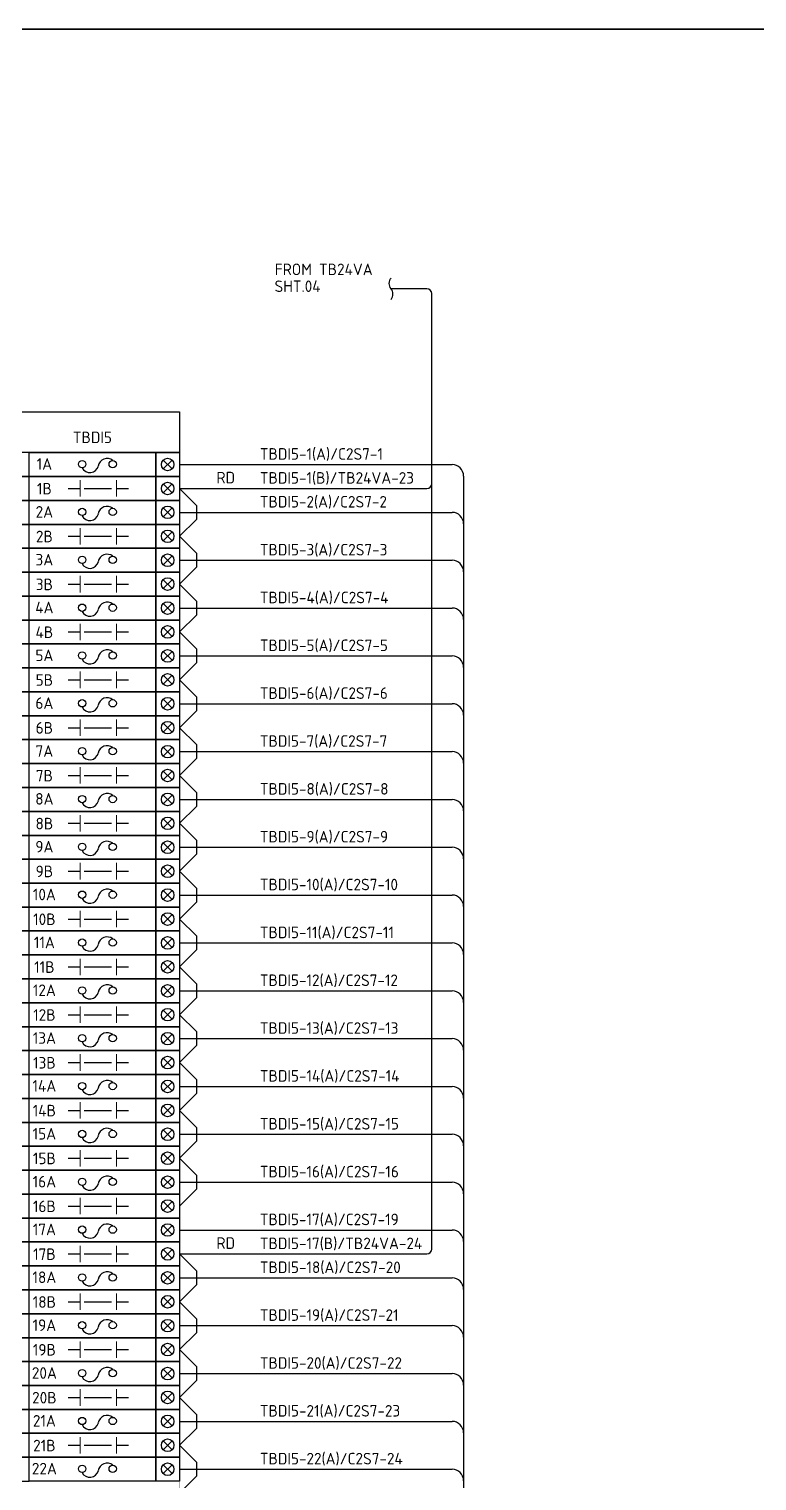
# Model space of a CAD drawing. Header units: inches. Extents: x 579627 to 667544, y 458630 to 507164.
# Drawn here: x 642742 to 643498, y 494735 to 496244 of the extents above; entities that cross this region are included whole.
import ezdxf
from ezdxf.enums import TextEntityAlignment as Align

# ---------------------------------------------------------------- set-up
doc = ezdxf.new("R2010")
doc.units = ezdxf.units.IN
doc.header["$MEASUREMENT"] = 0
doc.layers.add('HELPPOINT', color=7, linetype='Continuous')
doc.layers.add('power', color=7, linetype='Continuous')
doc.styles.add('HTX11', font='O8111901')
doc.styles.add('ISO3098B', font='ISO3098B.shx')

# ---------------------------------------------------------------- blocks, each defined once
blk = doc.blocks.new('TPA')
at = {"layer": 'HELPPOINT', "color": 4, "lineweight": 35}
blk.add_line((562706.8, 505019.3), (567131, 505019.3), dxfattribs=at)
blk.add_line((562706.8, 505019.3), (567131, 505019.3), dxfattribs=at)
at = {"style": 'HTX11'}
for tag, p in [('A', (566704.3, 502037.1)), ('B', (567038.2, 501963.3))]:
    blk.add_attdef(tag, text='', height=16.8, dxfattribs=at).set_placement(p, align=Align.MIDDLE_CENTER)

msp = doc.modelspace()

# ---------------------------------------------------------------- linework, layer by layer
at = {"color": 1}
for p, q in [((643155.3, 495974.2), (643118.1, 495974.2)), ((643160.3, 494976.1), (643160.3, 495969.2)), ((642881.3, 495796.1), (642890.5, 495786.9)), ((642890.5, 495796.1), (642881.3, 495786.9)), ((642898.3, 495766.6), (642915.9, 495749)), ((642898.3, 495766.6), (643155.3, 495766.6)), ((642881.3, 495746.4), (642890.5, 495737.1)), ((642890.5, 495746.4), (642881.3, 495737.1)), ((642915.9, 495749), (642915.9, 495734.5)), ((642898.3, 495716.9), (642915.9, 495734.5)), ((642898.3, 495716.9), (642915.9, 495699.3)), ((642881.3, 495696.7), (642890.5, 495687.4)), ((642890.5, 495696.7), (642881.3, 495687.4)), ((642915.9, 495699.3), (642915.9, 495684.8)), ((642898.3, 495667.2), (642915.9, 495684.8)), ((642898.3, 495667.2), (642915.9, 495649.6)), ((642881.3, 495646.9), (642890.5, 495637.7)), ((642890.5, 495646.9), (642881.3, 495637.7)), ((642915.9, 495649.6), (642915.9, 495635)), ((642898.3, 495617.5), (642915.9, 495635)), ((642898.3, 495617.5), (642915.9, 495599.9)), ((642881.3, 495597.2), (642890.5, 495588)), ((642890.5, 495597.2), (642881.3, 495588)), ((642915.9, 495599.9), (642915.9, 495585.3)), ((642898.3, 495567.7), (642915.9, 495585.3)), ((642898.3, 495567.7), (642915.9, 495550.2)), ((642915.9, 495550.2), (642915.9, 495535.6)), ((642881.3, 495547.5), (642890.5, 495538.2)), ((642890.5, 495547.5), (642881.3, 495538.2)), ((642898.3, 495518), (642915.9, 495535.6)), ((642898.3, 495518), (642915.9, 495500.4)), ((642881.3, 495497.8), (642890.5, 495488.5)), ((642890.5, 495497.8), (642881.3, 495488.5)), ((642915.9, 495500.4), (642915.9, 495485.9)), ((642898.3, 495468.3), (642915.9, 495485.9)), ((642898.3, 495468.3), (642915.9, 495450.7)), ((642881.3, 495448), (642890.5, 495438.8)), ((642890.5, 495448), (642881.3, 495438.8)), ((642915.9, 495450.7), (642915.9, 495436.1)), ((642898.3, 495418.6), (642915.9, 495436.1)), ((642898.3, 495418.6), (642915.9, 495401)), ((642915.9, 495401), (642915.9, 495386.4)), ((642881.3, 495398.3), (642890.5, 495389.1)), ((642890.5, 495398.3), (642881.3, 495389.1)), ((642898.3, 495368.8), (642915.9, 495386.4)), ((642898.3, 495368.8), (642915.9, 495351.3)), ((642881.3, 495348.6), (642890.5, 495339.4)), ((642890.5, 495348.6), (642881.3, 495339.4)), ((642915.9, 495351.3), (642915.9, 495336.7)), ((642898.3, 495319.1), (642915.9, 495336.7)), ((642898.3, 495319.1), (642915.9, 495301.5)), ((642881.3, 495298.9), (642890.5, 495289.6)), ((642890.5, 495298.9), (642881.3, 495289.6)), ((642915.9, 495301.5), (642915.9, 495287)), ((642898.3, 495269.4), (642915.9, 495287)), ((642898.3, 495269.4), (642915.9, 495251.8)), ((642881.3, 495249.2), (642890.5, 495239.9)), ((642890.5, 495249.2), (642881.3, 495239.9)), ((642915.9, 495251.8), (642915.9, 495237.2)), ((642898.3, 495219.7), (642915.9, 495237.2)), ((642898.3, 495219.7), (642915.9, 495202.1)), ((642881.3, 495199.4), (642890.5, 495190.2)), ((642890.5, 495199.4), (642881.3, 495190.2)), ((642898.3, 495169.9), (642915.9, 495187.5)), ((642915.9, 495202.1), (642915.9, 495187.5)), ((642898.3, 495169.9), (642915.9, 495152.4)), ((642881.3, 495149.7), (642890.5, 495140.5)), ((642890.5, 495149.7), (642881.3, 495140.5)), ((642915.9, 495152.4), (642915.9, 495137.8)), ((642898.3, 495120.2), (642915.9, 495137.8)), ((642898.3, 495120.2), (642915.9, 495102.6)), ((642881.3, 495100), (642890.5, 495090.7)), ((642890.5, 495100), (642881.3, 495090.7)), ((642915.9, 495102.6), (642915.9, 495088.1)), ((642898.3, 495070.5), (642915.9, 495088.1)), ((642915.9, 495088.1), (642915.9, 495088.1)), ((642898.3, 495070.5), (642915.9, 495052.9)), ((642915.9, 495052.9), (642915.9, 495038.4)), ((642881.3, 495050.3), (642890.5, 495041)), ((642890.5, 495050.3), (642881.3, 495041)), ((642898.3, 495020.8), (642915.9, 495038.4)), ((642915.9, 495038.4), (642915.9, 495038.4)), ((642881.3, 495000.5), (642890.5, 494991.3)), ((642890.5, 495000.5), (642881.3, 494991.3)), ((642898.3, 494971.1), (642915.9, 494953.5)), ((642898.3, 494971.1), (643155.3, 494971.1)), ((642881.3, 494950.8), (642890.5, 494941.6)), ((642890.5, 494950.8), (642881.3, 494941.6)), ((642915.9, 494953.5), (642915.9, 494938.9)), ((642898.3, 494921.3), (642915.9, 494938.9)), ((642898.3, 494921.3), (642915.9, 494903.7)), ((642881.3, 494901.1), (642890.5, 494891.8)), ((642890.5, 494901.1), (642881.3, 494891.8)), ((642915.9, 494903.7), (642915.9, 494889.2)), ((642898.3, 494871.6), (642915.9, 494889.2)), ((642898.3, 494871.6), (642915.9, 494854)), ((642881.3, 494851.4), (642890.5, 494842.1)), ((642890.5, 494851.4), (642881.3, 494842.1)), ((642915.9, 494854), (642915.9, 494839.5)), ((642898.3, 494821.9), (642915.9, 494839.5)), ((642898.3, 494821.9), (642915.9, 494804.3)), ((642881.3, 494801.6), (642890.5, 494792.4)), ((642890.5, 494801.6), (642881.3, 494792.4)), ((642915.9, 494804.3), (642915.9, 494789.7)), ((642898.3, 494772.2), (642915.9, 494789.7)), ((642898.3, 494772.2), (642915.9, 494754.6)), ((642881.3, 494751.9), (642890.5, 494742.7)), ((642890.5, 494751.9), (642881.3, 494742.7)), ((642915.9, 494754.6), (642915.9, 494740)), ((642898.3, 494722.4), (642915.9, 494740))]:
    msp.add_line(p, q, dxfattribs=at)
at = {"color": 4}
for p, q in [((642898.3, 495791.5), (643181.4, 495791.5)), ((643193.4, 495779.5), (643193.4, 494121)), ((642898.3, 495741.8), (643181.4, 495741.8)), ((642898.3, 495692), (643181.4, 495692)), ((642898.3, 495642.3), (643181.4, 495642.3)), ((642898.3, 495592.6), (643181.4, 495592.6)), ((642898.3, 495542.9), (643181.4, 495542.9)), ((642898.3, 495493.1), (643181.4, 495493.1)), ((642898.3, 495443.4), (643181.4, 495443.4)), ((642898.3, 495393.7), (643181.4, 495393.7)), ((642898.3, 495344), (643181.4, 495344)), ((642898.3, 495294.3), (643181.4, 495294.3)), ((642898.3, 495244.5), (643181.4, 495244.5)), ((642898.3, 495194.8), (643181.4, 495194.8)), ((642898.3, 495145.1), (643181.4, 495145.1)), ((642898.3, 495095.4), (643181.4, 495095.4)), ((642898.3, 495045.6), (643181.4, 495045.6)), ((642898.3, 494995.9), (643181.4, 494995.9)), ((642898.3, 494946.2), (643181.4, 494946.2)), ((642898.3, 494896.5), (643181.4, 494896.5)), ((642898.3, 494846.7), (643181.4, 494846.7)), ((642898.3, 494797), (643181.4, 494797)), ((642898.3, 494747.3), (643181.4, 494747.3))]:
    msp.add_line(p, q, dxfattribs=at)
at = {"color": 0}
for p, q in [((642782.6, 495766.6), (642795.1, 495766.6)), ((642799.1, 495766.6), (642827.7, 495766.6)), ((642832.7, 495766.6), (642845.2, 495766.6)), ((642881.3, 495771.3), (642890.5, 495762)), ((642890.5, 495771.3), (642881.3, 495762)), ((642782.6, 495716.9), (642795.1, 495716.9)), ((642799.1, 495716.9), (642827.7, 495716.9)), ((642832.7, 495716.9), (642845.2, 495716.9)), ((642881.3, 495721.5), (642890.5, 495712.3)), ((642890.5, 495721.5), (642881.3, 495712.3)), ((642881.3, 495671.8), (642890.5, 495662.6)), ((642890.5, 495671.8), (642881.3, 495662.6)), ((642782.6, 495667.2), (642795.1, 495667.2)), ((642799.1, 495667.2), (642827.7, 495667.2)), ((642832.7, 495667.2), (642845.2, 495667.2)), ((642782.6, 495617.5), (642795.1, 495617.5)), ((642799.1, 495617.5), (642827.7, 495617.5)), ((642832.7, 495617.5), (642845.2, 495617.5)), ((642881.3, 495622.1), (642890.5, 495612.8)), ((642890.5, 495622.1), (642881.3, 495612.8)), ((642782.6, 495567.7), (642795.1, 495567.7)), ((642799.1, 495567.7), (642827.7, 495567.7)), ((642832.7, 495567.7), (642845.2, 495567.7)), ((642881.3, 495572.4), (642890.5, 495563.1)), ((642890.5, 495572.4), (642881.3, 495563.1)), ((642881.3, 495522.6), (642890.5, 495513.4)), ((642890.5, 495522.6), (642881.3, 495513.4)), ((642782.6, 495518), (642795.1, 495518)), ((642799.1, 495518), (642827.7, 495518)), ((642832.7, 495518), (642845.2, 495518)), ((642782.6, 495468.3), (642795.1, 495468.3)), ((642799.1, 495468.3), (642827.7, 495468.3)), ((642832.7, 495468.3), (642845.2, 495468.3)), ((642881.3, 495472.9), (642890.5, 495463.7)), ((642890.5, 495472.9), (642881.3, 495463.7)), ((642782.6, 495418.6), (642795.1, 495418.6)), ((642799.1, 495418.6), (642827.7, 495418.6)), ((642832.7, 495418.6), (642845.2, 495418.6)), ((642881.3, 495423.2), (642890.5, 495413.9)), ((642890.5, 495423.2), (642881.3, 495413.9)), ((642782.6, 495368.8), (642795.1, 495368.8)), ((642799.1, 495368.8), (642827.7, 495368.8)), ((642832.7, 495368.8), (642845.2, 495368.8)), ((642881.3, 495373.5), (642890.5, 495364.2)), ((642890.5, 495373.5), (642881.3, 495364.2)), ((642881.3, 495323.7), (642890.5, 495314.5)), ((642890.5, 495323.7), (642881.3, 495314.5)), ((642782.6, 495319.1), (642795.1, 495319.1)), ((642799.1, 495319.1), (642827.7, 495319.1)), ((642832.7, 495319.1), (642845.2, 495319.1)), ((642782.6, 495269.4), (642795.1, 495269.4)), ((642799.1, 495269.4), (642827.7, 495269.4)), ((642832.7, 495269.4), (642845.2, 495269.4)), ((642881.3, 495274), (642890.5, 495264.8)), ((642890.5, 495274), (642881.3, 495264.8)), ((642782.6, 495219.7), (642795.1, 495219.7)), ((642799.1, 495219.7), (642827.7, 495219.7)), ((642832.7, 495219.7), (642845.2, 495219.7)), ((642881.3, 495224.3), (642890.5, 495215)), ((642890.5, 495224.3), (642881.3, 495215)), ((642881.3, 495174.6), (642890.5, 495165.3)), ((642890.5, 495174.6), (642881.3, 495165.3)), ((642782.6, 495169.9), (642795.1, 495169.9)), ((642799.1, 495169.9), (642827.7, 495169.9)), ((642832.7, 495169.9), (642845.2, 495169.9)), ((642782.6, 495120.2), (642795.1, 495120.2)), ((642799.1, 495120.2), (642827.7, 495120.2)), ((642832.7, 495120.2), (642845.2, 495120.2)), ((642881.3, 495124.8), (642890.5, 495115.6)), ((642890.5, 495124.8), (642881.3, 495115.6)), ((642782.6, 495070.5), (642795.1, 495070.5)), ((642799.1, 495070.5), (642827.7, 495070.5)), ((642832.7, 495070.5), (642845.2, 495070.5)), ((642881.3, 495075.1), (642890.5, 495065.9)), ((642890.5, 495075.1), (642881.3, 495065.9)), ((642881.3, 495025.4), (642890.5, 495016.1)), ((642890.5, 495025.4), (642881.3, 495016.1)), ((642782.6, 495020.8), (642795.1, 495020.8)), ((642799.1, 495020.8), (642827.7, 495020.8)), ((642832.7, 495020.8), (642845.2, 495020.8)), ((642782.6, 494971.1), (642795.1, 494971.1)), ((642799.1, 494971.1), (642827.7, 494971.1)), ((642832.7, 494971.1), (642845.2, 494971.1)), ((642881.3, 494975.7), (642890.5, 494966.4)), ((642890.5, 494975.7), (642881.3, 494966.4)), ((642782.6, 494921.3), (642795.1, 494921.3)), ((642799.1, 494921.3), (642827.7, 494921.3)), ((642832.7, 494921.3), (642845.2, 494921.3)), ((642881.3, 494926), (642890.5, 494916.7)), ((642890.5, 494926), (642881.3, 494916.7)), ((642782.6, 494871.6), (642795.1, 494871.6)), ((642799.1, 494871.6), (642827.7, 494871.6)), ((642832.7, 494871.6), (642845.2, 494871.6)), ((642881.3, 494876.2), (642890.5, 494867)), ((642890.5, 494876.2), (642881.3, 494867)), ((642881.3, 494826.5), (642890.5, 494817.3)), ((642890.5, 494826.5), (642881.3, 494817.3)), ((642782.6, 494821.9), (642795.1, 494821.9)), ((642799.1, 494821.9), (642827.7, 494821.9)), ((642832.7, 494821.9), (642845.2, 494821.9)), ((642782.6, 494772.2), (642795.1, 494772.2)), ((642799.1, 494772.2), (642827.7, 494772.2)), ((642832.7, 494772.2), (642845.2, 494772.2)), ((642881.3, 494776.8), (642890.5, 494767.5)), ((642890.5, 494776.8), (642881.3, 494767.5))]:
    msp.add_line(p, q, dxfattribs=at)
at = {"color": 0, "lineweight": 9}
for p, q in [((642795.1, 495758.1), (642795.1, 495775.2)), ((642832.7, 495758.1), (642832.7, 495775.2)), ((642795.1, 495708.4), (642795.1, 495725.4)), ((642832.7, 495708.4), (642832.7, 495725.4)), ((642795.1, 495658.6), (642795.1, 495675.7)), ((642832.7, 495658.6), (642832.7, 495675.7)), ((642795.1, 495608.9), (642795.1, 495626)), ((642832.7, 495608.9), (642832.7, 495626)), ((642795.1, 495559.2), (642795.1, 495576.3)), ((642832.7, 495559.2), (642832.7, 495576.3)), ((642795.1, 495509.5), (642795.1, 495526.5)), ((642832.7, 495509.5), (642832.7, 495526.5)), ((642795.1, 495459.8), (642795.1, 495476.8)), ((642832.7, 495459.8), (642832.7, 495476.8)), ((642795.1, 495410), (642795.1, 495427.1)), ((642832.7, 495410), (642832.7, 495427.1)), ((642795.1, 495360.3), (642795.1, 495377.4)), ((642832.7, 495360.3), (642832.7, 495377.4)), ((642795.1, 495310.6), (642795.1, 495327.6)), ((642832.7, 495310.6), (642832.7, 495327.6)), ((642795.1, 495260.9), (642795.1, 495277.9)), ((642832.7, 495260.9), (642832.7, 495277.9)), ((642795.1, 495211.1), (642795.1, 495228.2)), ((642832.7, 495211.1), (642832.7, 495228.2)), ((642795.1, 495161.4), (642795.1, 495178.5)), ((642832.7, 495161.4), (642832.7, 495178.5)), ((642795.1, 495111.7), (642795.1, 495128.8)), ((642832.7, 495111.7), (642832.7, 495128.8)), ((642795.1, 495062), (642795.1, 495079)), ((642832.7, 495062), (642832.7, 495079)), ((642795.1, 495012.2), (642795.1, 495029.3)), ((642832.7, 495012.2), (642832.7, 495029.3)), ((642795.1, 494962.5), (642795.1, 494979.6)), ((642832.7, 494962.5), (642832.7, 494979.6)), ((642795.1, 494912.8), (642795.1, 494929.9)), ((642832.7, 494912.8), (642832.7, 494929.9)), ((642795.1, 494863.1), (642795.1, 494880.1)), ((642832.7, 494863.1), (642832.7, 494880.1)), ((642795.1, 494813.3), (642795.1, 494830.4)), ((642832.7, 494813.3), (642832.7, 494830.4)), ((642795.1, 494763.6), (642795.1, 494780.7)), ((642832.7, 494763.6), (642832.7, 494780.7))]:
    msp.add_line(p, q, dxfattribs=at)
at = {"color": 1}
msp.add_lwpolyline([(643118.1, 495963.1, 0.351), (643118.1, 495974.2, -0.351), (643118.1, 495985.3, 2.081666)], format="xyb", dxfattribs=at)
at = {"color": 4}
msp.add_lwpolyline([(642717, 495846.4), (642898.3, 495846.4), (642898.3, 495803.9), (642717, 495803.9)], close=True, dxfattribs=at)
at = {"color": 0, "const_width": 0.3}
for points in [[(642717, 495803.9), (642898.3, 495803.9), (642898.3, 495754.2), (642717, 495754.2), (642717, 495803.9)], [(642717, 495754.2), (642898.3, 495754.2), (642898.3, 495704.5), (642717, 495704.5), (642717, 495754.2)], [(642717, 495704.5), (642898.3, 495704.5), (642898.3, 495654.7), (642717, 495654.7), (642717, 495704.5)], [(642717, 495654.7), (642898.3, 495654.7), (642898.3, 495605), (642717, 495605), (642717, 495654.7)], [(642717, 495605), (642898.3, 495605), (642898.3, 495555.3), (642717, 495555.3), (642717, 495605)], [(642717, 495555.3), (642898.3, 495555.3), (642898.3, 495505.6), (642717, 495505.6), (642717, 495555.3)], [(642717, 495505.6), (642898.3, 495505.6), (642898.3, 495455.9), (642717, 495455.9), (642717, 495505.6)], [(642717, 495455.9), (642898.3, 495455.9), (642898.3, 495406.1), (642717, 495406.1), (642717, 495455.9)], [(642717, 495406.1), (642898.3, 495406.1), (642898.3, 495356.4), (642717, 495356.4), (642717, 495406.1)], [(642717, 495356.4), (642898.3, 495356.4), (642898.3, 495306.7), (642717, 495306.7), (642717, 495356.4)], [(642717, 495306.7), (642898.3, 495306.7), (642898.3, 495257), (642717, 495257), (642717, 495306.7)], [(642717, 495257), (642898.3, 495257), (642898.3, 495207.2), (642717, 495207.2), (642717, 495257)], [(642717, 495207.2), (642898.3, 495207.2), (642898.3, 495157.5), (642717, 495157.5), (642717, 495207.2)], [(642717, 495157.5), (642898.3, 495157.5), (642898.3, 495107.8), (642717, 495107.8), (642717, 495157.5)], [(642717, 495107.8), (642898.3, 495107.8), (642898.3, 495058.1), (642717, 495058.1), (642717, 495107.8)], [(642717, 495058.1), (642898.3, 495058.1), (642898.3, 495008.3), (642717, 495008.3), (642717, 495058.1)], [(642717, 495008.3), (642898.3, 495008.3), (642898.3, 494958.6), (642717, 494958.6), (642717, 495008.3)], [(642717, 494958.6), (642898.3, 494958.6), (642898.3, 494908.9), (642717, 494908.9), (642717, 494958.6)], [(642717, 494908.9), (642898.3, 494908.9), (642898.3, 494859.2), (642717, 494859.2), (642717, 494908.9)], [(642717, 494859.2), (642898.3, 494859.2), (642898.3, 494809.4), (642717, 494809.4), (642717, 494859.2)], [(642717, 494809.4), (642898.3, 494809.4), (642898.3, 494759.7), (642717, 494759.7), (642717, 494809.4)], [(642717, 494759.7), (642898.3, 494759.7), (642898.3, 494710), (642717, 494710), (642717, 494759.7)]]:
    msp.add_lwpolyline(points, dxfattribs=at)
at = {"color": 1}
for points in [[(642741.9, 495803.9), (642717, 495803.9), (642717, 495779.1), (642741.9, 495779.1)], [(642741.9, 495803.9), (642873.5, 495803.9), (642873.5, 495779.1), (642741.9, 495779.1)], [(642873.5, 495803.9), (642898.3, 495803.9), (642898.3, 495779.1), (642873.5, 495779.1)], [(642741.9, 495754.2), (642717, 495754.2), (642717, 495729.3), (642741.9, 495729.3)], [(642741.9, 495754.2), (642873.5, 495754.2), (642873.5, 495729.3), (642741.9, 495729.3)], [(642873.5, 495754.2), (642898.3, 495754.2), (642898.3, 495729.3), (642873.5, 495729.3)], [(642741.9, 495704.5), (642717, 495704.5), (642717, 495679.6), (642741.9, 495679.6)], [(642741.9, 495704.5), (642873.5, 495704.5), (642873.5, 495679.6), (642741.9, 495679.6)], [(642873.5, 495704.5), (642898.3, 495704.5), (642898.3, 495679.6), (642873.5, 495679.6)], [(642741.9, 495654.7), (642717, 495654.7), (642717, 495629.9), (642741.9, 495629.9)], [(642741.9, 495654.7), (642873.5, 495654.7), (642873.5, 495629.9), (642741.9, 495629.9)], [(642873.5, 495654.7), (642898.3, 495654.7), (642898.3, 495629.9), (642873.5, 495629.9)], [(642741.9, 495605), (642717, 495605), (642717, 495580.2), (642741.9, 495580.2)], [(642741.9, 495605), (642873.5, 495605), (642873.5, 495580.2), (642741.9, 495580.2)], [(642873.5, 495605), (642898.3, 495605), (642898.3, 495580.2), (642873.5, 495580.2)], [(642741.9, 495555.3), (642717, 495555.3), (642717, 495530.4), (642741.9, 495530.4)], [(642741.9, 495555.3), (642873.5, 495555.3), (642873.5, 495530.4), (642741.9, 495530.4)], [(642873.5, 495555.3), (642898.3, 495555.3), (642898.3, 495530.4), (642873.5, 495530.4)], [(642741.9, 495505.6), (642717, 495505.6), (642717, 495480.7), (642741.9, 495480.7)], [(642741.9, 495505.6), (642873.5, 495505.6), (642873.5, 495480.7), (642741.9, 495480.7)], [(642873.5, 495505.6), (642898.3, 495505.6), (642898.3, 495480.7), (642873.5, 495480.7)], [(642741.9, 495455.9), (642717, 495455.9), (642717, 495431), (642741.9, 495431)], [(642741.9, 495455.9), (642873.5, 495455.9), (642873.5, 495431), (642741.9, 495431)], [(642873.5, 495455.9), (642898.3, 495455.9), (642898.3, 495431), (642873.5, 495431)], [(642741.9, 495406.1), (642717, 495406.1), (642717, 495381.3), (642741.9, 495381.3)], [(642741.9, 495406.1), (642873.5, 495406.1), (642873.5, 495381.3), (642741.9, 495381.3)], [(642873.5, 495406.1), (642898.3, 495406.1), (642898.3, 495381.3), (642873.5, 495381.3)], [(642741.9, 495356.4), (642717, 495356.4), (642717, 495331.5), (642741.9, 495331.5)], [(642741.9, 495356.4), (642873.5, 495356.4), (642873.5, 495331.5), (642741.9, 495331.5)], [(642873.5, 495356.4), (642898.3, 495356.4), (642898.3, 495331.5), (642873.5, 495331.5)], [(642741.9, 495306.7), (642717, 495306.7), (642717, 495281.8), (642741.9, 495281.8)], [(642741.9, 495306.7), (642873.5, 495306.7), (642873.5, 495281.8), (642741.9, 495281.8)], [(642873.5, 495306.7), (642898.3, 495306.7), (642898.3, 495281.8), (642873.5, 495281.8)], [(642741.9, 495257), (642717, 495257), (642717, 495232.1), (642741.9, 495232.1)], [(642741.9, 495257), (642873.5, 495257), (642873.5, 495232.1), (642741.9, 495232.1)], [(642873.5, 495257), (642898.3, 495257), (642898.3, 495232.1), (642873.5, 495232.1)], [(642741.9, 495207.2), (642717, 495207.2), (642717, 495182.4), (642741.9, 495182.4)], [(642741.9, 495207.2), (642873.5, 495207.2), (642873.5, 495182.4), (642741.9, 495182.4)], [(642873.5, 495207.2), (642898.3, 495207.2), (642898.3, 495182.4), (642873.5, 495182.4)], [(642741.9, 495157.5), (642717, 495157.5), (642717, 495132.7), (642741.9, 495132.7)], [(642741.9, 495157.5), (642873.5, 495157.5), (642873.5, 495132.7), (642741.9, 495132.7)], [(642873.5, 495157.5), (642898.3, 495157.5), (642898.3, 495132.7), (642873.5, 495132.7)], [(642741.9, 495107.8), (642717, 495107.8), (642717, 495082.9), (642741.9, 495082.9)], [(642741.9, 495107.8), (642873.5, 495107.8), (642873.5, 495082.9), (642741.9, 495082.9)], [(642873.5, 495107.8), (642898.3, 495107.8), (642898.3, 495082.9), (642873.5, 495082.9)], [(642741.9, 495058.1), (642717, 495058.1), (642717, 495033.2), (642741.9, 495033.2)], [(642741.9, 495058.1), (642873.5, 495058.1), (642873.5, 495033.2), (642741.9, 495033.2)], [(642873.5, 495058.1), (642898.3, 495058.1), (642898.3, 495033.2), (642873.5, 495033.2)], [(642741.9, 495008.3), (642717, 495008.3), (642717, 494983.5), (642741.9, 494983.5)], [(642741.9, 495008.3), (642873.5, 495008.3), (642873.5, 494983.5), (642741.9, 494983.5)], [(642873.5, 495008.3), (642898.3, 495008.3), (642898.3, 494983.5), (642873.5, 494983.5)], [(642741.9, 494958.6), (642717, 494958.6), (642717, 494933.8), (642741.9, 494933.8)], [(642741.9, 494958.6), (642873.5, 494958.6), (642873.5, 494933.8), (642741.9, 494933.8)], [(642873.5, 494958.6), (642898.3, 494958.6), (642898.3, 494933.8), (642873.5, 494933.8)], [(642741.9, 494908.9), (642717, 494908.9), (642717, 494884), (642741.9, 494884)], [(642741.9, 494908.9), (642873.5, 494908.9), (642873.5, 494884), (642741.9, 494884)], [(642873.5, 494908.9), (642898.3, 494908.9), (642898.3, 494884), (642873.5, 494884)], [(642741.9, 494859.2), (642717, 494859.2), (642717, 494834.3), (642741.9, 494834.3)], [(642741.9, 494859.2), (642873.5, 494859.2), (642873.5, 494834.3), (642741.9, 494834.3)], [(642873.5, 494859.2), (642898.3, 494859.2), (642898.3, 494834.3), (642873.5, 494834.3)], [(642741.9, 494809.4), (642717, 494809.4), (642717, 494784.6), (642741.9, 494784.6)], [(642741.9, 494809.4), (642873.5, 494809.4), (642873.5, 494784.6), (642741.9, 494784.6)], [(642873.5, 494809.4), (642898.3, 494809.4), (642898.3, 494784.6), (642873.5, 494784.6)], [(642741.9, 494759.7), (642717, 494759.7), (642717, 494734.9), (642741.9, 494734.9)], [(642741.9, 494759.7), (642873.5, 494759.7), (642873.5, 494734.9), (642741.9, 494734.9)], [(642873.5, 494759.7), (642898.3, 494759.7), (642898.3, 494734.9), (642873.5, 494734.9)]]:
    msp.add_lwpolyline(points, close=True, dxfattribs=at)
at = {"color": 0}
for points in [[(642741.9, 495779.1), (642717, 495779.1), (642717, 495754.2), (642741.9, 495754.2)], [(642741.9, 495779.1), (642873.5, 495779.1), (642873.5, 495754.2), (642741.9, 495754.2)], [(642873.5, 495779.1), (642898.3, 495779.1), (642898.3, 495754.2), (642873.5, 495754.2)], [(642741.9, 495729.3), (642717, 495729.3), (642717, 495704.5), (642741.9, 495704.5)], [(642741.9, 495729.3), (642873.5, 495729.3), (642873.5, 495704.5), (642741.9, 495704.5)], [(642873.5, 495729.3), (642898.3, 495729.3), (642898.3, 495704.5), (642873.5, 495704.5)], [(642741.9, 495679.6), (642717, 495679.6), (642717, 495654.7), (642741.9, 495654.7)], [(642741.9, 495679.6), (642873.5, 495679.6), (642873.5, 495654.7), (642741.9, 495654.7)], [(642873.5, 495679.6), (642898.3, 495679.6), (642898.3, 495654.7), (642873.5, 495654.7)], [(642741.9, 495629.9), (642717, 495629.9), (642717, 495605), (642741.9, 495605)], [(642741.9, 495629.9), (642873.5, 495629.9), (642873.5, 495605), (642741.9, 495605)], [(642873.5, 495629.9), (642898.3, 495629.9), (642898.3, 495605), (642873.5, 495605)], [(642741.9, 495580.2), (642717, 495580.2), (642717, 495555.3), (642741.9, 495555.3)], [(642741.9, 495580.2), (642873.5, 495580.2), (642873.5, 495555.3), (642741.9, 495555.3)], [(642873.5, 495580.2), (642898.3, 495580.2), (642898.3, 495555.3), (642873.5, 495555.3)], [(642741.9, 495530.4), (642717, 495530.4), (642717, 495505.6), (642741.9, 495505.6)], [(642741.9, 495530.4), (642873.5, 495530.4), (642873.5, 495505.6), (642741.9, 495505.6)], [(642873.5, 495530.4), (642898.3, 495530.4), (642898.3, 495505.6), (642873.5, 495505.6)], [(642741.9, 495480.7), (642717, 495480.7), (642717, 495455.9), (642741.9, 495455.9)], [(642741.9, 495480.7), (642873.5, 495480.7), (642873.5, 495455.9), (642741.9, 495455.9)], [(642873.5, 495480.7), (642898.3, 495480.7), (642898.3, 495455.9), (642873.5, 495455.9)], [(642741.9, 495431), (642717, 495431), (642717, 495406.1), (642741.9, 495406.1)], [(642741.9, 495431), (642873.5, 495431), (642873.5, 495406.1), (642741.9, 495406.1)], [(642873.5, 495431), (642898.3, 495431), (642898.3, 495406.1), (642873.5, 495406.1)], [(642741.9, 495381.3), (642717, 495381.3), (642717, 495356.4), (642741.9, 495356.4)], [(642741.9, 495381.3), (642873.5, 495381.3), (642873.5, 495356.4), (642741.9, 495356.4)], [(642873.5, 495381.3), (642898.3, 495381.3), (642898.3, 495356.4), (642873.5, 495356.4)], [(642741.9, 495331.5), (642717, 495331.5), (642717, 495306.7), (642741.9, 495306.7)], [(642741.9, 495331.5), (642873.5, 495331.5), (642873.5, 495306.7), (642741.9, 495306.7)], [(642873.5, 495331.5), (642898.3, 495331.5), (642898.3, 495306.7), (642873.5, 495306.7)], [(642741.9, 495281.8), (642717, 495281.8), (642717, 495257), (642741.9, 495257)], [(642741.9, 495281.8), (642873.5, 495281.8), (642873.5, 495257), (642741.9, 495257)], [(642873.5, 495281.8), (642898.3, 495281.8), (642898.3, 495257), (642873.5, 495257)], [(642741.9, 495232.1), (642717, 495232.1), (642717, 495207.2), (642741.9, 495207.2)], [(642741.9, 495232.1), (642873.5, 495232.1), (642873.5, 495207.2), (642741.9, 495207.2)], [(642873.5, 495232.1), (642898.3, 495232.1), (642898.3, 495207.2), (642873.5, 495207.2)], [(642741.9, 495182.4), (642717, 495182.4), (642717, 495157.5), (642741.9, 495157.5)], [(642741.9, 495182.4), (642873.5, 495182.4), (642873.5, 495157.5), (642741.9, 495157.5)], [(642873.5, 495182.4), (642898.3, 495182.4), (642898.3, 495157.5), (642873.5, 495157.5)], [(642741.9, 495132.7), (642717, 495132.7), (642717, 495107.8), (642741.9, 495107.8)], [(642741.9, 495132.7), (642873.5, 495132.7), (642873.5, 495107.8), (642741.9, 495107.8)], [(642873.5, 495132.7), (642898.3, 495132.7), (642898.3, 495107.8), (642873.5, 495107.8)], [(642741.9, 495082.9), (642717, 495082.9), (642717, 495058.1), (642741.9, 495058.1)], [(642741.9, 495082.9), (642873.5, 495082.9), (642873.5, 495058.1), (642741.9, 495058.1)], [(642873.5, 495082.9), (642898.3, 495082.9), (642898.3, 495058.1), (642873.5, 495058.1)], [(642741.9, 495033.2), (642717, 495033.2), (642717, 495008.3), (642741.9, 495008.3)], [(642741.9, 495033.2), (642873.5, 495033.2), (642873.5, 495008.3), (642741.9, 495008.3)], [(642873.5, 495033.2), (642898.3, 495033.2), (642898.3, 495008.3), (642873.5, 495008.3)], [(642741.9, 494983.5), (642717, 494983.5), (642717, 494958.6), (642741.9, 494958.6)], [(642741.9, 494983.5), (642873.5, 494983.5), (642873.5, 494958.6), (642741.9, 494958.6)], [(642873.5, 494983.5), (642898.3, 494983.5), (642898.3, 494958.6), (642873.5, 494958.6)], [(642741.9, 494933.8), (642717, 494933.8), (642717, 494908.9), (642741.9, 494908.9)], [(642741.9, 494933.8), (642873.5, 494933.8), (642873.5, 494908.9), (642741.9, 494908.9)], [(642873.5, 494933.8), (642898.3, 494933.8), (642898.3, 494908.9), (642873.5, 494908.9)], [(642741.9, 494884), (642717, 494884), (642717, 494859.2), (642741.9, 494859.2)], [(642741.9, 494884), (642873.5, 494884), (642873.5, 494859.2), (642741.9, 494859.2)], [(642873.5, 494884), (642898.3, 494884), (642898.3, 494859.2), (642873.5, 494859.2)], [(642741.9, 494834.3), (642717, 494834.3), (642717, 494809.4), (642741.9, 494809.4)], [(642741.9, 494834.3), (642873.5, 494834.3), (642873.5, 494809.4), (642741.9, 494809.4)], [(642873.5, 494834.3), (642898.3, 494834.3), (642898.3, 494809.4), (642873.5, 494809.4)], [(642741.9, 494784.6), (642717, 494784.6), (642717, 494759.7), (642741.9, 494759.7)], [(642741.9, 494784.6), (642873.5, 494784.6), (642873.5, 494759.7), (642741.9, 494759.7)], [(642873.5, 494784.6), (642898.3, 494784.6), (642898.3, 494759.7), (642873.5, 494759.7)]]:
    msp.add_lwpolyline(points, close=True, dxfattribs=at)
at = {"color": 1}
for centre in [(642885.9, 495791.5), (642885.9, 495741.8), (642885.9, 495692), (642885.9, 495642.3), (642885.9, 495592.6), (642885.9, 495542.9), (642885.9, 495493.1), (642885.9, 495443.4), (642885.9, 495393.7), (642885.9, 495344), (642885.9, 495294.3), (642885.9, 495244.5), (642885.9, 495194.8), (642885.9, 495145.1), (642885.9, 495095.4), (642885.9, 495045.6), (642885.9, 494995.9), (642885.9, 494946.2), (642885.9, 494896.5), (642885.9, 494846.7), (642885.9, 494797), (642885.9, 494747.3)]:
    msp.add_circle(centre, 6.54, dxfattribs=at)
at = {"color": 0}
for centre in [(642885.9, 495766.6), (642885.9, 495716.9), (642885.9, 495667.2), (642885.9, 495617.5), (642885.9, 495567.7), (642885.9, 495518), (642885.9, 495468.3), (642885.9, 495418.6), (642885.9, 495368.8), (642885.9, 495319.1), (642885.9, 495269.4), (642885.9, 495219.7), (642885.9, 495169.9), (642885.9, 495120.2), (642885.9, 495070.5), (642885.9, 495020.8), (642885.9, 494971.1), (642885.9, 494921.3), (642885.9, 494871.6), (642885.9, 494821.9), (642885.9, 494772.2)]:
    msp.add_circle(centre, 6.54, dxfattribs=at)
at = {"color": 1}
for centre, start, end in [((643155.3, 495969.2), 0, 90), ((643155.3, 495771.6), 270, 0), ((643155.3, 494976.1), 270, 0)]:
    msp.add_arc(centre, 5, start, end, dxfattribs=at)
at = {"color": 4}
for centre in [(643181.4, 495779.5), (643181.4, 495729.8), (643181.4, 495680), (643181.4, 495630.3), (643181.4, 495580.6), (643181.4, 495530.9), (643181.4, 495481.1), (643181.4, 495431.4), (643181.4, 495381.7), (643181.4, 495332), (643181.4, 495282.3), (643181.4, 495232.5), (643181.4, 495182.8), (643181.4, 495133.1), (643181.4, 495083.4), (643181.4, 495033.6), (643181.4, 494983.9), (643181.4, 494934.2), (643181.4, 494884.5), (643181.4, 494834.7), (643181.4, 494785), (643181.4, 494735.3)]:
    msp.add_arc(centre, 12, 0, 90, dxfattribs=at)
at = {"layer": 'power', "color": 1}
for centre in [(642797, 495791.9), (642828.8, 495791.9), (642797, 495742.2), (642828.8, 495742.2), (642797, 495692.4), (642828.8, 495692.4), (642797, 495642.7), (642828.8, 495642.7), (642797, 495593), (642828.8, 495593), (642797, 495543.3), (642828.8, 495543.3), (642797, 495493.5), (642828.8, 495493.5), (642797, 495443.8), (642828.8, 495443.8), (642797, 495394.1), (642828.8, 495394.1), (642797, 495344.4), (642828.8, 495344.4), (642797, 495294.6), (642828.8, 495294.6), (642797, 495244.9), (642828.8, 495244.9), (642797, 495195.2), (642828.8, 495195.2), (642797, 495145.5), (642828.8, 495145.5), (642797, 495095.7), (642828.8, 495095.7), (642797, 495046), (642828.8, 495046), (642797, 494996.3), (642828.8, 494996.3), (642797, 494946.6), (642828.8, 494946.6), (642797, 494896.9), (642828.8, 494896.9), (642797, 494847.1), (642828.8, 494847.1), (642797, 494797.4), (642828.8, 494797.4), (642797, 494747.7), (642828.8, 494747.7)]:
    msp.add_circle(centre, 3.81, dxfattribs=at)
for centre, radius, start, end in [((642823, 495788.5), 9.24, 51.1309, 171.3254), ((642805.1, 495792.1), 9.07, 206.1634, 346.0383), ((642823, 495738.8), 9.24, 51.1309, 171.3254), ((642805.1, 495742.3), 9.07, 206.1634, 346.0383), ((642805.1, 495692.6), 9.07, 206.1634, 346.0383), ((642823, 495689), 9.24, 51.1309, 171.3254), ((642805.1, 495642.9), 9.07, 206.1634, 346.0383), ((642823, 495639.3), 9.24, 51.1309, 171.3254), ((642823, 495589.6), 9.24, 51.1309, 171.3254), ((642805.1, 495593.2), 9.07, 206.1634, 346.0383), ((642805.1, 495543.5), 9.07, 206.1634, 346.0383), ((642823, 495539.9), 9.24, 51.1309, 171.3254), ((642805.1, 495493.7), 9.07, 206.1634, 346.0383), ((642823, 495490.1), 9.24, 51.1309, 171.3254), ((642823, 495440.4), 9.24, 51.1309, 171.3254), ((642805.1, 495444), 9.07, 206.1634, 346.0383), ((642823, 495390.7), 9.24, 51.1309, 171.3254), ((642805.1, 495394.3), 9.07, 206.1634, 346.0383), ((642805.1, 495344.6), 9.07, 206.1634, 346.0383), ((642823, 495341), 9.24, 51.1309, 171.3254), ((642823, 495291.3), 9.24, 51.1309, 171.3254), ((642805.1, 495294.8), 9.07, 206.1634, 346.0383), ((642823, 495241.5), 9.24, 51.1309, 171.3254), ((642805.1, 495245.1), 9.07, 206.1634, 346.0383), ((642805.1, 495195.4), 9.07, 206.1634, 346.0383), ((642823, 495191.8), 9.24, 51.1309, 171.3254), ((642805.1, 495145.7), 9.07, 206.1634, 346.0383), ((642823, 495142.1), 9.24, 51.1309, 171.3254), ((642823, 495092.4), 9.24, 51.1309, 171.3254), ((642805.1, 495095.9), 9.07, 206.1634, 346.0383), ((642823, 495042.6), 9.24, 51.1309, 171.3254), ((642805.1, 495046.2), 9.07, 206.1634, 346.0383), ((642805.1, 494996.5), 9.07, 206.1634, 346.0383), ((642823, 494992.9), 9.24, 51.1309, 171.3254), ((642823, 494943.2), 9.24, 51.1309, 171.3254), ((642805.1, 494946.8), 9.07, 206.1634, 346.0383), ((642823, 494893.5), 9.24, 51.1309, 171.3254), ((642805.1, 494897), 9.07, 206.1634, 346.0383), ((642805.1, 494847.3), 9.07, 206.1634, 346.0383), ((642823, 494843.7), 9.24, 51.1309, 171.3254), ((642805.1, 494797.6), 9.07, 206.1634, 346.0383), ((642823, 494794), 9.24, 51.1309, 171.3254), ((642823, 494744.3), 9.24, 51.1309, 171.3254), ((642805.1, 494747.9), 9.07, 206.1634, 346.0383)]:
    msp.add_arc(centre, radius, start, end, dxfattribs=at)

# ---------------------------------------------------------------- block references
at = {"xscale": 0.8800000000046566, "yscale": 0.8800000000046566, "zscale": 0.8800000000000001}
msp.add_blockref('TPA', (146296.1, 51827.1), dxfattribs=at)

# ---------------------------------------------------------------- texts
at = {"color": 1, "style": 'ISO3098B'}
for s, p in [('FROM TB24VA', (642997.2, 495988.3)), ('SHT.04', (642997, 495970.8)), ('RD', (642936.6, 495771.9)), ('TBDI5-1(B)/TB24VA-23', (642981.7, 495771.6)), ('RD', (642936.6, 494976.3)), ('TBDI5-17(B)/TB24VA-24', (642981.7, 494976))]:
    msp.add_text(s, height=12, dxfattribs=at).set_placement(p)
at = {"color": 4, "style": 'ISO3098B'}
msp.add_text('TBDI5', height=12, dxfattribs=at).set_placement((642807.7, 495819.7), align=Align.MIDDLE_CENTER)
for s, p in [('TBDI5-1(A)/C2S7-1', (642981.7, 495796.5)), ('TBDI5-2(A)/C2S7-2', (642981.7, 495746.8)), ('TBDI5-3(A)/C2S7-3', (642981.7, 495697)), ('TBDI5-4(A)/C2S7-4', (642981.7, 495647.3)), ('TBDI5-5(A)/C2S7-5', (642981.7, 495597.6)), ('TBDI5-6(A)/C2S7-6', (642981.7, 495547.9)), ('TBDI5-7(A)/C2S7-7', (642981.7, 495498.1)), ('TBDI5-8(A)/C2S7-8', (642981.7, 495448.4)), ('TBDI5-9(A)/C2S7-9', (642981.7, 495398.7)), ('TBDI5-10(A)/C2S7-10', (642981.7, 495349)), ('TBDI5-11(A)/C2S7-11', (642981.7, 495299.2)), ('TBDI5-12(A)/C2S7-12', (642981.7, 495249.5)), ('TBDI5-13(A)/C2S7-13', (642981.7, 495199.8)), ('TBDI5-14(A)/C2S7-14', (642981.7, 495150.1)), ('TBDI5-15(A)/C2S7-15', (642981.7, 495100.3)), ('TBDI5-16(A)/C2S7-16', (642981.7, 495050.6)), ('TBDI5-17(A)/C2S7-19', (642981.7, 495000.9)), ('TBDI5-18(A)/C2S7-20', (642981.7, 494951.2)), ('TBDI5-19(A)/C2S7-21', (642981.7, 494901.5)), ('TBDI5-20(A)/C2S7-22', (642981.7, 494851.7)), ('TBDI5-21(A)/C2S7-23', (642981.7, 494802)), ('TBDI5-22(A)/C2S7-24', (642981.7, 494752.3))]:
    msp.add_text(s, height=12, dxfattribs=at).set_placement(p)
at = {"layer": 'power', "color": 0, "style": 'ISO3098B'}
for s, p in [('1A', (642757.8, 495792.1)), ('1B', (642757.8, 495766.4)), ('2A', (642757.8, 495742.3)), ('2B', (642757.8, 495716.7)), ('3A', (642757.8, 495692.6)), ('3B', (642757.8, 495666.9)), ('4A', (642757.8, 495642.9)), ('4B', (642757.8, 495617.2)), ('5A', (642757.8, 495593.2)), ('5B', (642757.8, 495567.5)), ('6A', (642757.8, 495543.5)), ('6B', (642757.8, 495517.8)), ('7A', (642757.8, 495493.7)), ('7B', (642757.8, 495468.1)), ('8A', (642757.8, 495444)), ('8B', (642757.8, 495418.3)), ('9A', (642757.8, 495394.3)), ('9B', (642757.8, 495368.6)), ('10A', (642757.8, 495344.6)), ('10B', (642757.8, 495318.9)), ('11A', (642757.8, 495294.8)), ('11B', (642757.8, 495269.2)), ('12A', (642757.8, 495245.1)), ('12B', (642757.8, 495219.4)), ('13A', (642757.8, 495195.4)), ('13B', (642757.8, 495169.7)), ('14A', (642757.8, 495145.7)), ('14B', (642757.8, 495120)), ('15A', (642757.8, 495095.9)), ('15B', (642757.8, 495070.3)), ('16A', (642757.8, 495046.2)), ('16B', (642757.8, 495020.5)), ('17A', (642757.8, 494996.5)), ('17B', (642757.8, 494970.8)), ('18A', (642757.8, 494946.8)), ('18B', (642757.8, 494921.1)), ('19A', (642757.8, 494897)), ('19B', (642757.8, 494871.4)), ('20A', (642757.8, 494847.3)), ('20B', (642757.8, 494821.6)), ('21A', (642757.8, 494797.6)), ('21B', (642757.8, 494771.9)), ('22A', (642757.8, 494747.9))]:
    msp.add_text(s, height=12.02, dxfattribs=at).set_placement(p, align=Align.MIDDLE_CENTER)

doc.saveas('drawing.dxf')
